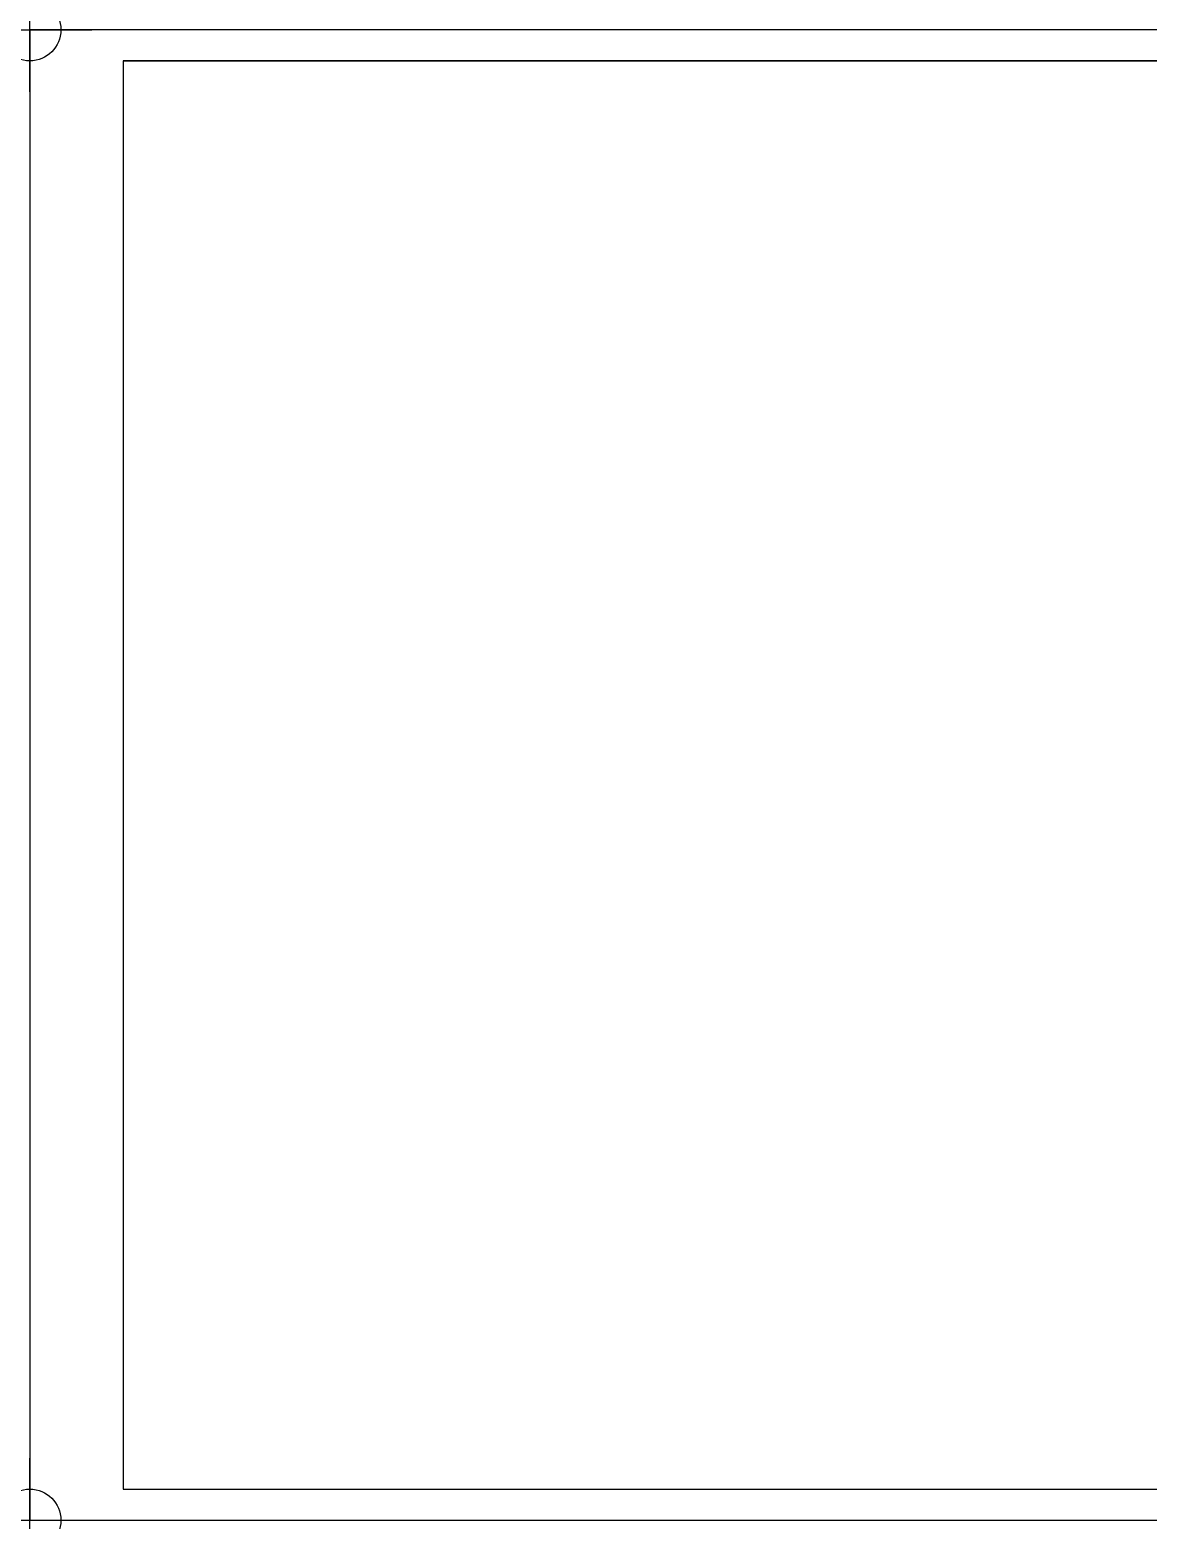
# Model space of a CAD drawing. Header units: inches. Extents: x 0 to 36, y 0 to 24.
# Drawn here: x 0 to 18, y 0 to 23.99 of the extents above; entities that cross this region are included whole.
import ezdxf

# ---------------------------------------------------------------- set-up
doc = ezdxf.new("R2010")
doc.units = ezdxf.units.IN
doc.header["$LTSCALE"] = 24
doc.header["$MEASUREMENT"] = 0
doc.header["$PDMODE"] = 34
doc.layers.get('DefPoints').update_dxf_attribs({"linetype": 'CONTINUOUS'})
doc.layers.add('TTLB', color=254, linetype='CONTINUOUS')

msp = doc.modelspace()

# ---------------------------------------------------------------- linework, layer by layer
at = {"layer": 'DefPoints', "color": 1}
for points in [[(0, 0), (36, 0), (36, 23.99), (0, 23.99)], [(1.5, 0.5), (35.49999999999999, 0.5), (35.49999999999999, 23.49), (1.5, 23.49)]]:
    msp.add_lwpolyline(points, close=True, dxfattribs=at)
at = {"layer": 'TTLB', "color": 7}
for p, q in [((1.5, 23.49), (32.24999999999999, 23.49)), ((1.5, 0.5), (32.24999999999999, 0.5))]:
    msp.add_line(p, q, dxfattribs=at)
at = {"layer": 'TTLB', "color": 1}
for p in [(0, 23.99), (0, 0)]:
    msp.add_point(p, dxfattribs=at)

doc.saveas('drawing.dxf')
